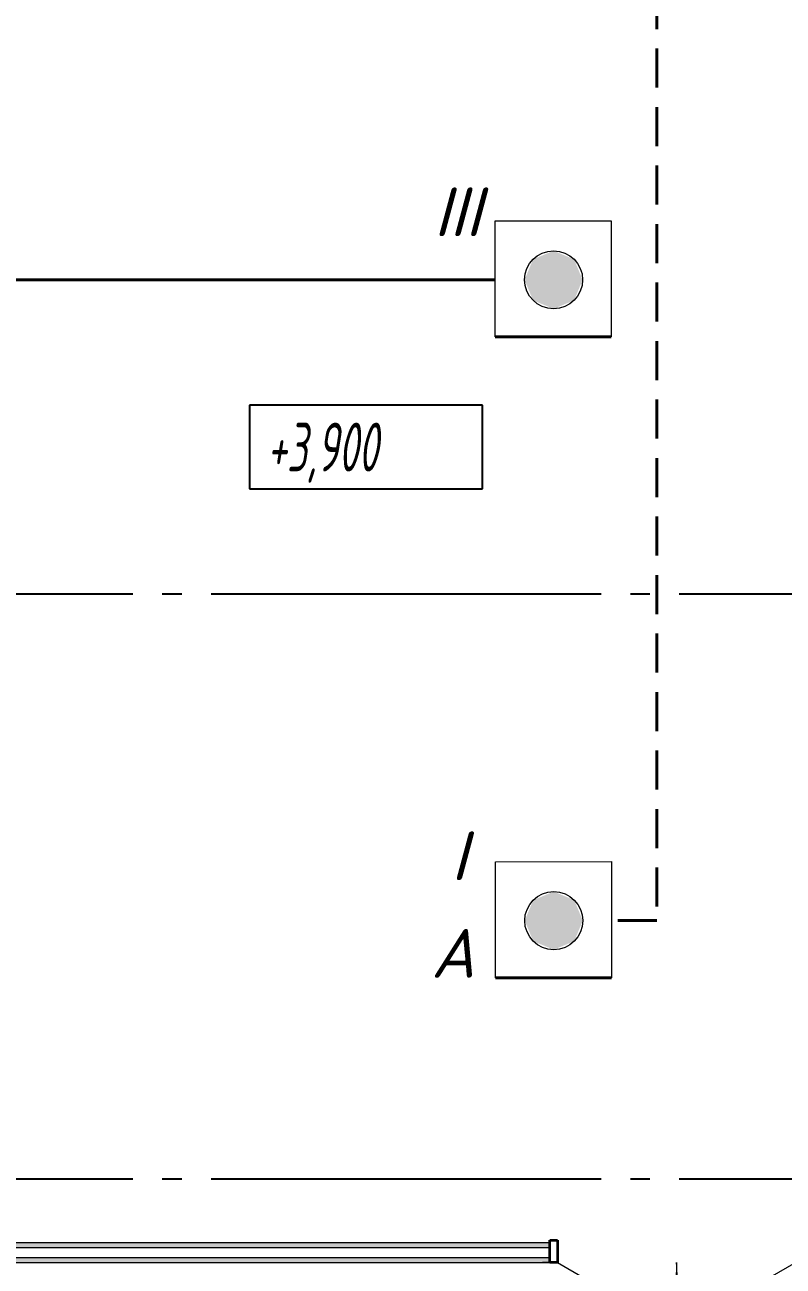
# Model space of a CAD drawing. Header units: millimetres. Extents: x 0 to 1286, y 0 to 420.
# Drawn here: x 228.6 to 267.5, y 155.1 to 218.8 of the extents above; entities that cross this region are included whole.
import ezdxf

# ---------------------------------------------------------------- set-up
doc = ezdxf.new("R2010")
doc.units = ezdxf.units.MM
doc.linetypes.add('JIS_02_2.0', pattern=[3, 2, -1])
doc.linetypes.add('ГОСТ 2.303 5', pattern=[24, 20, -1.5, 1, -1.5])
for name, color, linetype in [('Viewport2ForCustomObjects_0', 7, 'Continuous'), ('Номер помещения', 7, 'Continuous'), ('СПКБ-0000-000-АР#002$0$Двери ArchiCAD', 7, 'Continuous'), ('СПКБ-0000-000-АР#002$0$Стены', 7, 'Continuous'), ('Строительные оси', 7, 'Continuous'), ('ЭО_АВАРИЙНОЕ ОСВЕЩЕНИЕ', 7, 'Continuous'), ('ЭО_РАБОЧЕЕ ОСВЕЩЕНИЕ', 7, 'Continuous')]:
    doc.layers.add(name, color=color, linetype=linetype)
for name, color, linetype, lineweight, true_color in [('СПКБ-0000-000-АР#002$0$Двери ArchiCAD_Ном._пера__161', 7, 'Continuous', 13, 0xe11606), ('СПКБ-0000-000-АР#002$0$Двери ArchiCAD_Ном._пера__23', 7, 'Continuous', 35, 0xff6600), ('СПКБ-0000-000-АР#002$0$Двери ArchiCAD_Ном._пера__3', 7, 'Continuous', 18, 0xff6600), ('СПКБ-0000-000-АР#002$0$Стены_Ном._пера__161', 7, 'Continuous', 13, 0xe11606)]:
    doc.layers.add(name, color=color, linetype=linetype, lineweight=lineweight, true_color=true_color)
doc.styles.add('2.5', font='isocpeui.ttf')
doc.styles.add('CustomTextStyle46', font='isocpeui.ttf', dxfattribs={"width": 0.594182, "height": 2.5})
pattern_1 = [(0, (0, 0), (0, 75), [0, -75])]

# ---------------------------------------------------------------- blocks, each defined once
blk = doc.blocks.new('*E728')
at = {"layer": 'Номер помещения', "color": 6, "linetype": 'Continuous'}
for p, q in [((-85.65, 78.556), (-97.588, 78.556)), ((-97.588, 78.556), (-97.588, 74.256)), ((-85.65, 74.256), (-85.65, 78.556)), ((-97.588, 74.256), (-85.65, 74.256))]:
    blk.add_line(p, q, dxfattribs=at)
at = {"layer": 'Строительные оси', "color": 3, "linetype": 'ГОСТ 2.303 5', "lineweight": 25}
for p, q in [((280.431, 68.857), (-283.569, 68.857)), ((280.431, 38.857), (-283.569, 38.857))]:
    blk.add_line(p, q, dxfattribs=at)
at = {"layer": 'ЭО_АВАРИЙНОЕ ОСВЕЩЕНИЕ', "color": 1, "linetype": 'JIS_02_2.0', "lineweight": 40}
for p, q in [((-76.713, 117.84), (-76.713, 52.121)), ((-76.713, 52.121), (-79.044, 52.121))]:
    blk.add_line(p, q, dxfattribs=at)
at = {"layer": 'ЭО_АВАРИЙНОЕ ОСВЕЩЕНИЕ', "color": 7, "lineweight": 0}
for p, q in [((-84.994, 55.145), (-79.044, 55.147)), ((-84.993, 49.195), (-84.994, 55.145)), ((-79.044, 55.147), (-79.043, 49.197))]:
    blk.add_line(p, q, dxfattribs=at)
at = {"layer": 'ЭО_АВАРИЙНОЕ ОСВЕЩЕНИЕ', "color": 1, "lineweight": 40}
blk.add_line((-79.043, 49.197), (-84.993, 49.195), dxfattribs=at)
at = {"layer": 'ЭО_АВАРИЙНОЕ ОСВЕЩЕНИЕ', "color": 7, "lineweight": 0}
blk.add_circle((-82.001, 52.121), 1.488, dxfattribs=at)
at = {"layer": 'ЭО_АВАРИЙНОЕ ОСВЕЩЕНИЕ', "color": 1, "lineweight": 0}
for points in [[(-82.002, 53.609), (-83.052, 53.174), (-80.95, 53.174)], [(-83.053, 53.173), (-83.488, 52.122), (-80.514, 52.122)], [(-83.052, 53.174), (-83.053, 53.173), (-80.95, 53.173)], [(-83.053, 53.173), (-80.95, 53.173), (-80.514, 52.122)], [(-83.052, 53.174), (-80.95, 53.174), (-80.95, 53.173)], [(-83.488, 52.122), (-83.489, 52.121), (-80.514, 52.121)], [(-83.489, 52.121), (-83.053, 51.07), (-80.949, 51.07)], [(-83.489, 52.121), (-80.514, 52.121), (-80.949, 51.07)], [(-83.488, 52.122), (-80.514, 52.122), (-80.514, 52.121)], [(-83.053, 51.07), (-83.053, 51.069), (-80.951, 51.069)], [(-83.053, 51.07), (-80.949, 51.07), (-80.951, 51.069)], [(-83.053, 51.069), (-80.951, 51.069), (-82.001, 50.634)]]:
    blk.add_solid(points, dxfattribs=at)
at = {"layer": 'ЭО_РАБОЧЕЕ ОСВЕЩЕНИЕ', "color": 7, "lineweight": 0}
for p, q in [((-85.004, 88.005), (-79.054, 88.006)), ((-85.003, 82.055), (-85.004, 88.005)), ((-79.054, 88.006), (-79.053, 82.056))]:
    blk.add_line(p, q, dxfattribs=at)
at = {"layer": 'ЭО_РАБОЧЕЕ ОСВЕЩЕНИЕ', "color": 5, "lineweight": 40}
for p, q in [((-85.004, 84.98), (-125.114, 84.967)), ((-79.053, 82.056), (-85.003, 82.055))]:
    blk.add_line(p, q, dxfattribs=at)
at = {"layer": 'ЭО_РАБОЧЕЕ ОСВЕЩЕНИЕ', "color": 7, "lineweight": 0}
blk.add_circle((-82.011, 84.981), 1.488, dxfattribs=at)
at = {"layer": 'ЭО_РАБОЧЕЕ ОСВЕЩЕНИЕ', "color": 5, "lineweight": 0}
for points in [[(-83.063, 86.032), (-83.498, 84.981), (-80.524, 84.981)], [(-83.062, 86.033), (-83.063, 86.032), (-80.96, 86.032)], [(-83.063, 86.032), (-80.96, 86.032), (-80.524, 84.981)], [(-82.012, 86.468), (-83.062, 86.033), (-80.96, 86.033)], [(-83.062, 86.033), (-80.96, 86.033), (-80.96, 86.032)], [(-83.498, 84.981), (-83.499, 84.98), (-80.524, 84.98)], [(-83.499, 84.98), (-83.063, 83.929), (-80.959, 83.929)], [(-83.499, 84.98), (-80.524, 84.98), (-80.959, 83.929)], [(-83.498, 84.981), (-80.524, 84.981), (-80.524, 84.98)], [(-83.063, 83.929), (-83.063, 83.928), (-80.961, 83.928)], [(-83.063, 83.929), (-80.959, 83.929), (-80.961, 83.928)], [(-83.063, 83.928), (-80.961, 83.928), (-82.011, 83.493)]]:
    blk.add_solid(points, dxfattribs=at)
at = {"layer": 'Номер помещения', "color": 0, "linetype": 'Continuous', "style": 'CustomTextStyle46', "width": 0.594182}
blk.add_text('+3,900', height=2.5, dxfattribs=at).set_placement((-96.688, 75.156))
blk = doc.blocks.new('СПКБ-0000-000-АР#002$0$Двупольная Дверь 19_3')
at = {"layer": 'СПКБ-0000-000-АР#002$0$Двери ArchiCAD_Ном._пера__161', "color": 12, "linetype": 'Continuous', "lineweight": 13, "true_color": 0xe11606}
for p, q in [((-650, 0), (-687, 0)), ((-650, 0), (-650, -25)), ((650, 0), (650, -25)), ((650, 0), (687, 0)), ((-650, -25), (-650, -75)), ((650, -25), (650, -75)), ((-650, -100), (-687, -100)), ((-650, -75), (-650, -100)), ((650, -75), (650, -100)), ((650, -100), (687, -100))]:
    blk.add_line(p, q, dxfattribs=at)
at = {"layer": 'СПКБ-0000-000-АР#002$0$Двери ArchiCAD_Ном._пера__23', "color": 30, "linetype": 'Continuous', "lineweight": 35, "true_color": 0xff6600}
for p, q in [((-610, 0), (-650, 0)), ((-650, 0), (-650, -115)), ((-610, -115), (-610, 0)), ((650, 0), (610, 0)), ((610, 0), (610, -115)), ((650, -115), (650, 0)), ((-650, -115), (-610, -115)), ((610, -115), (650, -115))]:
    blk.add_line(p, q, dxfattribs=at)
at = {"layer": 'СПКБ-0000-000-АР#002$0$Двери ArchiCAD_Ном._пера__3', "color": 30, "linetype": 'Continuous', "lineweight": 18, "true_color": 0xff6600}
for p, q in [((-610, 0), (-81.7, 305)), ((610, 0), (81.7, 305))]:
    blk.add_line(p, q, dxfattribs=at)
for centre, start, end in [((-610, 0), 0, 30), ((610, 0), 150, 180)]:
    blk.add_arc(centre, 610, start, end, dxfattribs=at)
blk = doc.blocks.new('СПКБ-0000-000-АР#002$0$Стена_74', base_point=(-2473.6, 3459.3))
at = {"layer": 'СПКБ-0000-000-АР#002$0$Стены_Ном._пера__161', "linetype": 'Continuous', "lineweight": 13, "true_color": 0xe11606}
h = blk.add_hatch(dxfattribs=at)
h.set_pattern_fill('ГИПС', color=12, style=0, pattern_type=2)
h.set_pattern_definition(pattern_1)
h.paths.add_polyline_path([(-8220.2, 3559.3), (-24392.9, 3559.3), (-24392.9, 3534.3), (-8220.2, 3534.3)])
h = blk.add_hatch(dxfattribs=at)
h.set_pattern_fill('ГИПС', color=12, style=0, pattern_type=2)
h.set_pattern_definition(pattern_1)
h.paths.add_polyline_path([(-24392.9, 3459.3), (-8220.2, 3459.3), (-8220.2, 3484.3), (-24392.9, 3484.3)])
at = {"layer": 'СПКБ-0000-000-АР#002$0$Стены_Ном._пера__161', "color": 12, "linetype": 'Continuous', "lineweight": 13, "true_color": 0xe11606}
for p, q in [((-8220.2, 3534.3), (-24392.9, 3534.3)), ((-8220.2, 3559.3), (-8257.2, 3559.3)), ((-8220.2, 3534.3), (-8220.2, 3559.3)), ((-8220.2, 3484.3), (-8220.2, 3534.3)), ((-24392.9, 3484.3), (-8220.2, 3484.3)), ((-8220.2, 3459.3), (-8257.2, 3459.3)), ((-8220.2, 3459.3), (-8220.2, 3484.3))]:
    blk.add_line(p, q, dxfattribs=at)
at = {"layer": 'СПКБ-0000-000-АР#002$0$Стены_Ном._пера__161', "color": 12, "linetype": 'Continuous', "lineweight": 13, "true_color": 0xe11606, "flags": 128}
for points in [[(-8220.2, 3559.3), (-24392.9, 3559.3)], [(-17906.9, 3459.3), (-8220.2, 3459.3)]]:
    blk.add_lwpolyline(points, dxfattribs=at)
at = {"layer": 'СПКБ-0000-000-АР#002$0$Двери ArchiCAD', "color": 21, "linetype": 'Continuous', "lineweight": 18, "true_color": 0xff9955, "xscale": -1, "zscale": 1000, "rotation": 180}
blk.add_blockref('СПКБ-0000-000-АР#002$0$Двупольная Дверь 19_3', (-7570.2, 3459.3), dxfattribs=at)
blk = doc.blocks.new('*E727')
at = {"layer": 'СПКБ-0000-000-АР#002$0$Стены', "color": 12, "lineweight": 13, "true_color": 0xe11606, "xscale": 0.01, "yscale": 0.01, "zscale": 0.01}
blk.add_blockref('СПКБ-0000-000-АР#002$0$Стена_74', (251.582, 83.25), dxfattribs=at)

msp = doc.modelspace()

# ---------------------------------------------------------------- block references
msp.add_blockref('*E727', (61.438, 72.071))
at = {"layer": 'Viewport2ForCustomObjects_0'}
msp.add_blockref('*E728', (337.756, 120.729), dxfattribs=at)

# ---------------------------------------------------------------- texts
at = {"layer": 'ЭО_АВАРИЙНОЕ ОСВЕЩЕНИЕ', "insert": (250.892, 176.179), "char_height": 2.5, "attachment_point": 5, "style": '2.5'}
msp.add_mtext('I', dxfattribs=at)
at = {"layer": 'ЭО_АВАРИЙНОЕ ОСВЕЩЕНИЕ', "color": 1, "insert": (250.584, 171.174), "char_height": 2.5, "attachment_point": 5, "style": '2.5'}
msp.add_mtext('А', dxfattribs=at)
at = {"layer": 'ЭО_РАБОЧЕЕ ОСВЕЩЕНИЕ', "insert": (250.816, 209.2), "char_height": 2.5, "attachment_point": 5, "style": '2.5'}
msp.add_mtext('III', dxfattribs=at)

doc.saveas('drawing.dxf')
